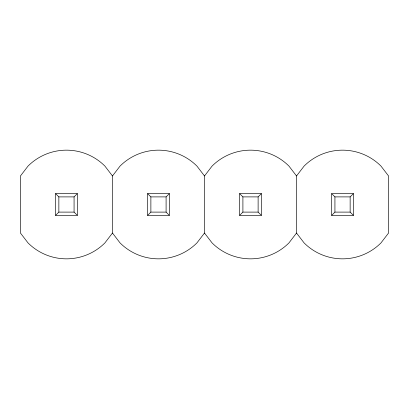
<?xml version="1.0" encoding="UTF-8"?>
<svg xmlns="http://www.w3.org/2000/svg" width="409" height="409" viewBox="0 0 409 409"><rect width="100%" height="100%" fill="white"/><g stroke="black" fill="none" stroke-linecap="round" stroke-linejoin="round"><path stroke-width="0.61" d="M204.5 233.043L196.913 242.926A54.346 54.346 0 0 1 120.062 242.926L112.475 233.043L112.475 175.957L120.062 166.074A54.346 54.346 0 0 1 196.913 166.074L204.5 175.957L204.5 233.043L212.087 242.926A54.346 54.346 0 0 0 288.938 242.926L296.525 233.043L296.525 175.957L288.938 166.074A54.346 54.346 0 0 0 212.087 166.074L204.5 175.957M112.475 233.043L104.888 242.926A54.346 54.346 0 0 1 28.037 242.926L20.45 233.043L20.45 175.957L28.037 166.074A54.346 54.346 0 0 1 104.888 166.074L112.475 175.957M296.525 175.957L304.112 166.074A54.346 54.346 0 0 1 380.963 166.074L388.55 175.957L388.55 233.043L380.963 242.926A54.346 54.346 0 0 1 304.112 242.926L296.525 233.043M55.593 215.369L58.855 212.107L74.07 212.107L77.332 215.369L55.593 215.369L55.593 193.631L77.332 193.631L77.332 215.369M74.07 212.107L74.07 196.893L77.332 193.631M147.618 215.369L150.88 212.107L166.095 212.107L169.357 215.369L169.357 193.631L147.618 193.631L147.618 215.369L169.357 215.369M147.618 193.631L150.88 196.893L166.095 196.893L169.357 193.631M239.643 215.369L242.905 212.107L258.12 212.107L261.382 215.369L239.643 215.369L239.643 193.631L261.382 193.631L261.382 215.369M258.12 212.107L258.12 196.893L261.382 193.631M331.668 215.369L334.93 212.107L334.93 196.893L331.668 193.631L353.407 193.631L353.407 215.369L331.668 215.369L331.668 193.631M353.407 215.369L350.145 212.107L350.145 196.893L353.407 193.631M55.593 193.631L58.855 196.893L74.07 196.893M239.643 193.631L242.905 196.893L258.12 196.893M334.93 196.893L350.145 196.893M334.93 212.107L350.145 212.107M242.905 196.893L242.905 212.107M166.095 196.893L166.095 212.107M150.88 196.893L150.88 212.107M58.855 196.893L58.855 212.107"/></g></svg>
